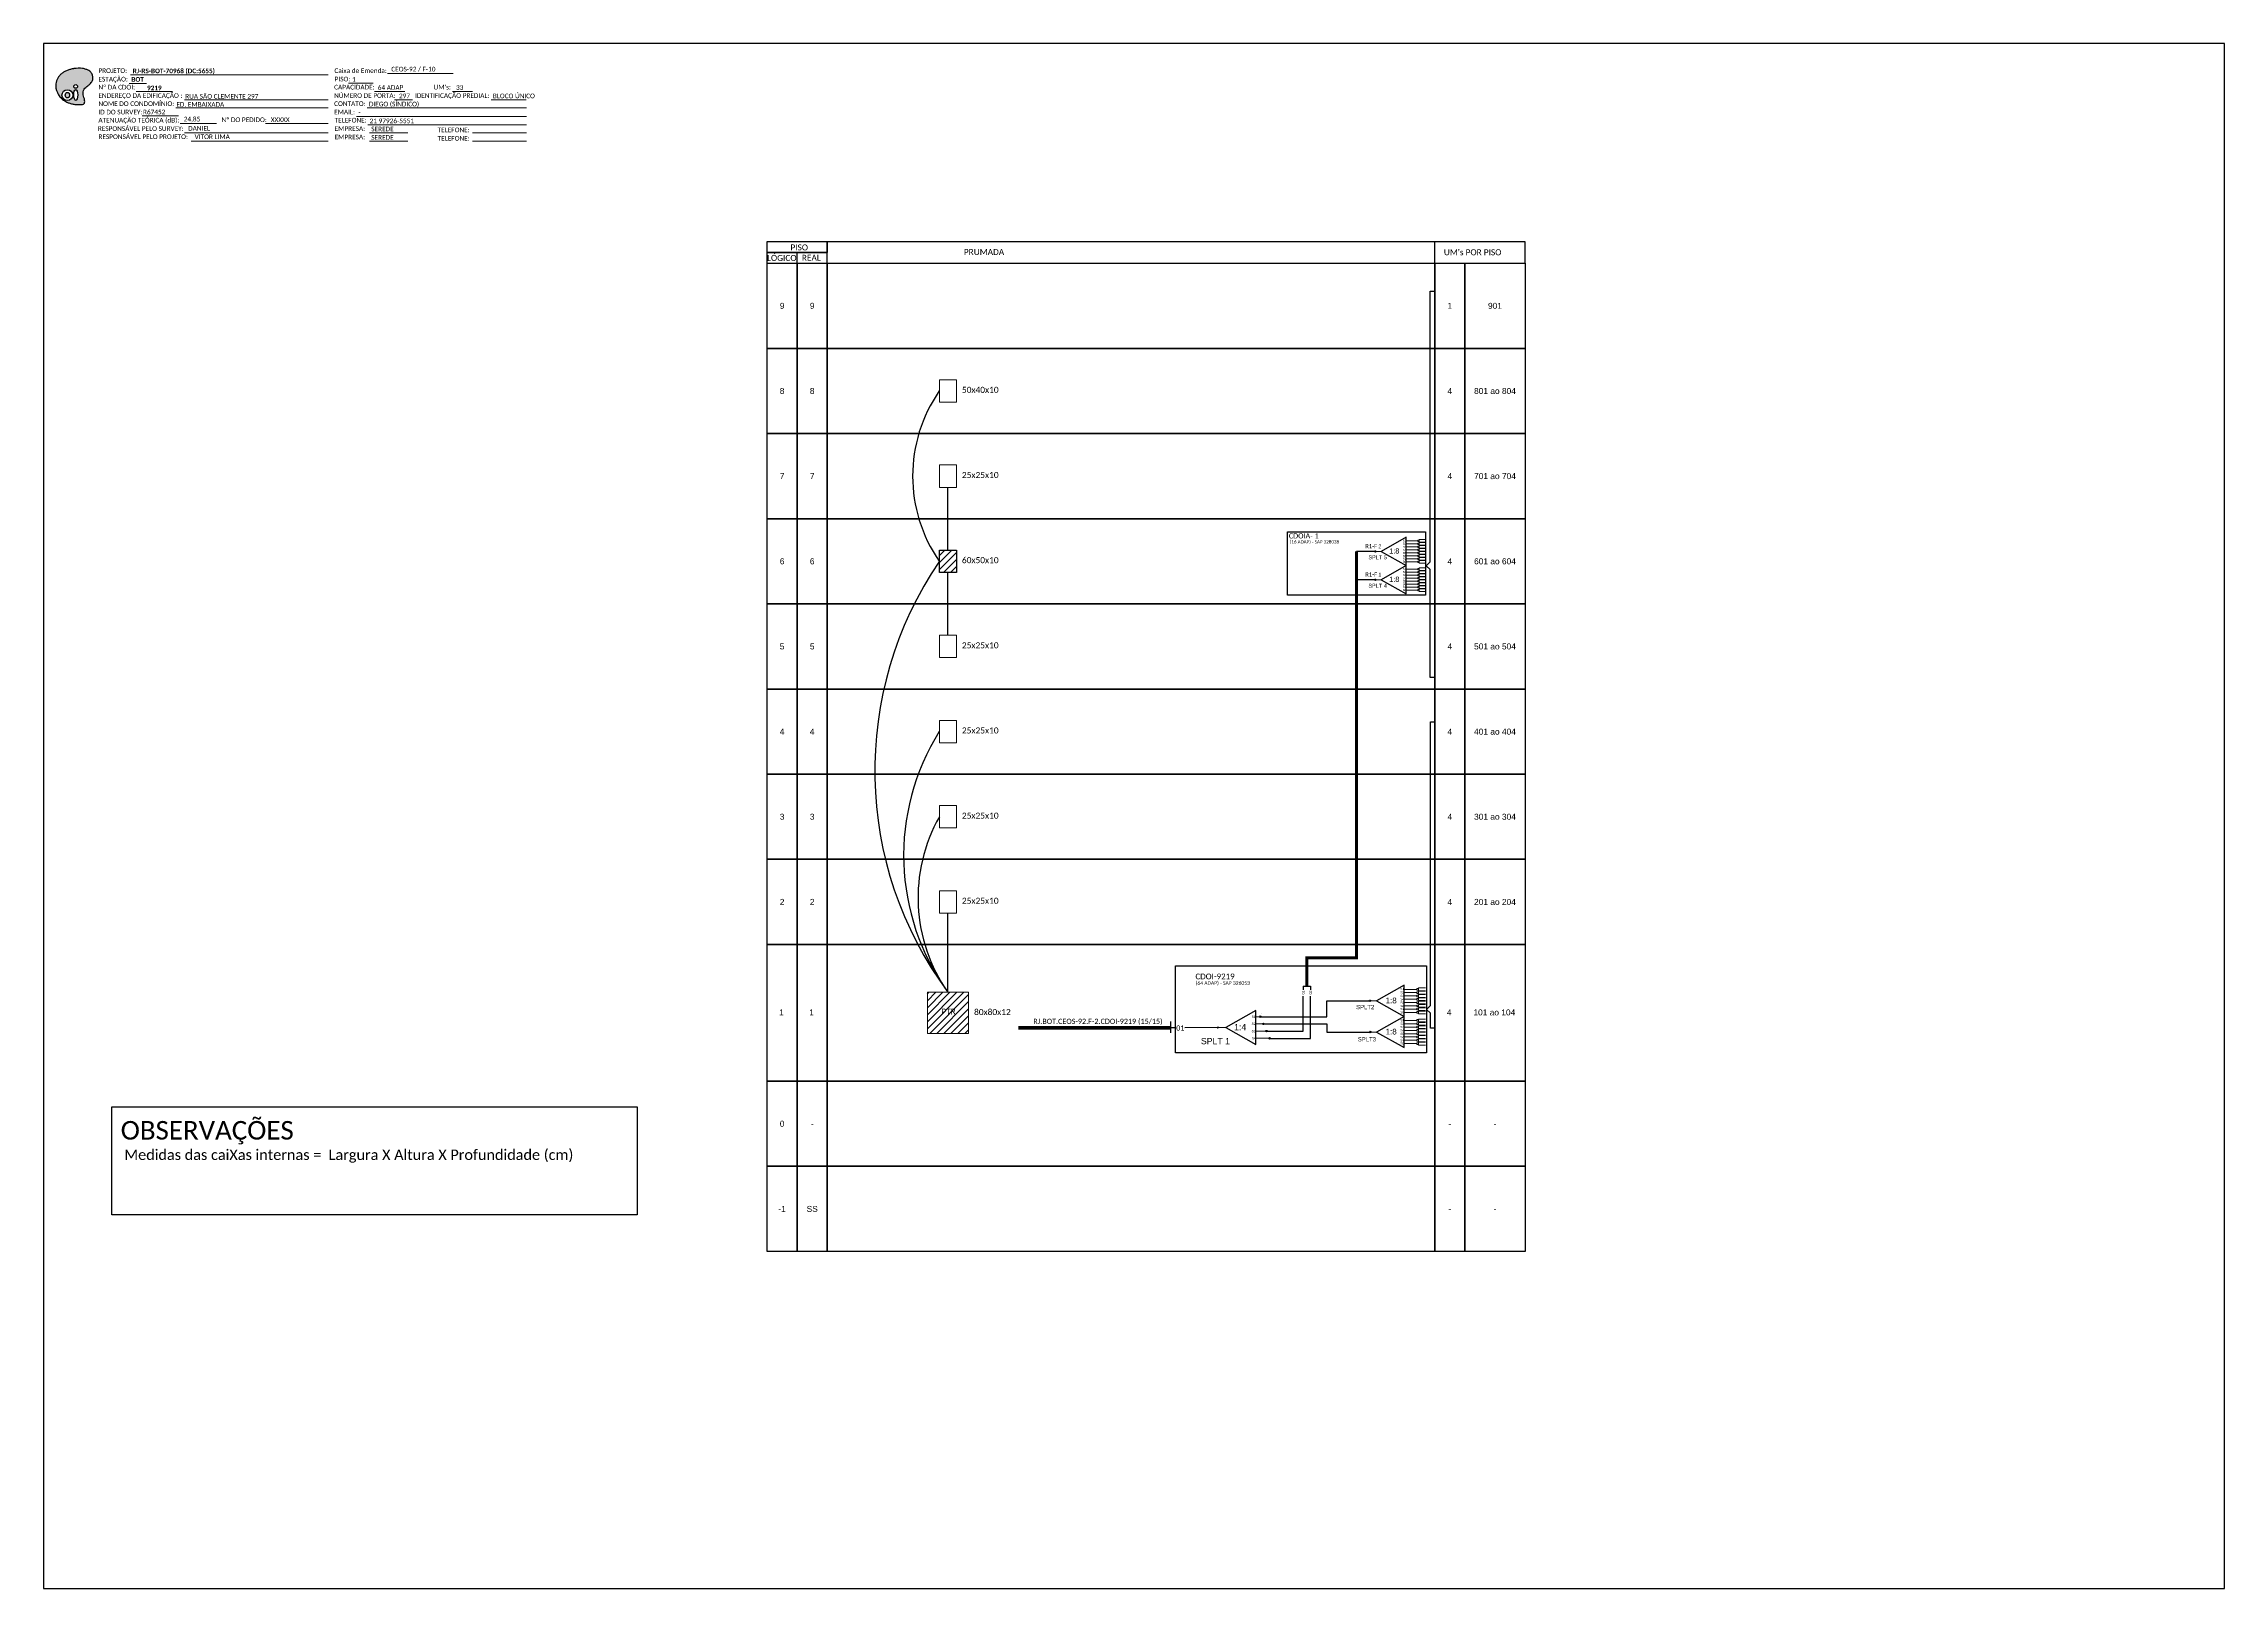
# Paper-space layout 'CDOI-9219' of a CAD drawing. Extents: x 0 to 839, y 0 to 594.
# The model-space entities are those that its viewports show. They can reach past a viewport. Long polylines and large blocks are cut down to what shows.
import ezdxf
from ezdxf.enums import TextEntityAlignment as Align

# ---------------------------------------------------------------- set-up
doc = ezdxf.new("R2010")
doc.units = 0
doc.styles.add('ARIAL', font='arial.ttf')
doc.styles.add('WMF-Calibri0', font='calibri.ttf')
doc.styles.add('WMF-Calibri1', font='calibrib.ttf')

# ---------------------------------------------------------------- blocks, each defined once
blk = doc.blocks.new('OI')
h = blk.add_hatch(color=40)
edge = h.paths.add_edge_path()
edge.add_spline(control_points=[(4.35, -0.67), (3.92, -0.99), (3.26, -1.5), (2.81, -2.59), (2.9, -3.5), (3.06, -4.27), (3.31, -4.85), (3.37, -5.39), (3.4, -5.88), (3.2, -6.4), (2.54, -6.61), (1.65, -6.63), (0.55, -6.67), (-0.56, -6.42), (-1.61, -6.14), (-2.77, -5.61), (-3.92, -4.77), (-4.89, -3.7), (-5.34, -2.65), (-5.6, -1.94), (-5.85, -0.96), (-5.71, 0.47), (-5.1, 2.02), (-4.14, 3.02), (-3.3, 3.61), (-2.37, 4.16), (-1.36, 4.44), (-0.56, 4.7), (0.79, 4.85), (2.24, 4.97), (3.79, 4.57), (4.67, 4.21), (5.44, 3.65), (5.76, 2.99), (6.03, 2.21), (6.01, 1.46), (5.72, 0.64), (5.31, 0.08), (4.88, -0.38), (4.51, -0.55), (4.35, -0.67)], knot_values=[0, 0, 0, 0, 1.60434, 2.417191, 3.427595, 4.282808, 4.776746, 5.304182, 5.888771, 6.258406, 6.858137, 7.79129, 8.986195, 10.124242, 11.187857, 12.242908, 13.953784, 15.414161, 16.515391, 17.349188, 17.675853, 19.552021, 21.515531, 22.568638, 23.63245, 24.621084, 25.782718, 26.745347, 27.142653, 29.870543, 31.004649, 31.921532, 32.709589, 33.801391, 34.042471, 35.192333, 35.971461, 36.628871, 37.254359, 37.836911, 37.836911, 37.836911, 37.836911], degree=3, periodic=0)
h.paths.add_polyline_path([(1.13, -0.87, -1), (-0.04, -0.87, -1)], flags=16)
edge = h.paths.add_edge_path(flags=16)
edge.add_ellipse((0.56, -3.59), major_axis=(-0.02, 1.71), ratio=0.361305, start_angle=0, end_angle=360)
h.paths.add_polyline_path([(-0.36, -3.62, -1), (-3.8, -3.62, -1)], flags=16)
edge = h.paths.add_edge_path(flags=0)
edge.add_ellipse((-2.08, -3.62), major_axis=(0, 0.885), ratio=0.758294, start_angle=0, end_angle=360)
at = {"color": 40}
for centre, radius in [((-2.08, -3.62), 1.72), ((0.54, -0.87), 0.587)]:
    blk.add_circle(centre, radius, dxfattribs=at)
blk.add_ellipse((-2.08, -3.62), major_axis=(0, 0.885), ratio=0.758294, start_param=-3.141592653589792, end_param=3.141592653589792, dxfattribs=at)
blk.add_ellipse((0.56, -3.59), major_axis=(-0.02, 1.71), ratio=0.361305, dxfattribs=at)
at = {"color": 40, "start_tangent": (-0.800898, -0.598801), "end_tangent": (-0.800898, -0.598801)}
blk.add_spline([(4.35, -0.67), (3.2, -1.78), (2.9, -2.54), (2.92, -3.55), (3.12, -4.38), (3.28, -4.85), (3.37, -5.37), (3.35, -5.95), (3.2, -6.29), (2.66, -6.55), (1.73, -6.63), (0.54, -6.62), (-0.58, -6.41), (-1.6, -6.11), (-2.56, -5.67), (-3.95, -4.67), (-4.89, -3.56), (-5.37, -2.56), (-5.64, -1.78), (-5.72, -1.46), (-5.63, 0.42), (-4.84, 2.22), (-4.13, 2.99), (-3.27, 3.62), (-2.4, 4.09), (-1.3, 4.47), (-0.37, 4.72), (0.02, 4.77), (2.75, 4.8), (3.85, 4.53), (4.69, 4.16), (5.31, 3.68), (5.85, 2.73), (5.93, 2.5), (5.94, 1.35), (5.67, 0.62), (5.29, 0.08), (4.84, -0.36), (4.35, -0.67)], degree=3, dxfattribs=at)
blk = doc.blocks.new('CARIMBO')
at = {"color": 7, "lineweight": 0}
for points in [[(134.48, -16.3), (159.61, -16.3)], [(35.15, -20.06), (41.7, -20.06)], [(35.66, -16.79), (111.64, -16.79)], [(37.81, -23.14), (51.75, -23.14)], [(119.43, -20.02), (128.92, -20.02)], [(129.48, -23.14), (141.1, -23.14)], [(159.42, -23.14), (167.09, -23.14)], [(40.13, -32.55), (54.07, -32.55)], [(52.97, -29.48), (111.64, -29.48)], [(56.38, -26.37), (111.64, -26.37)], [(122.56, -32.72), (187.83, -32.72)], [(126.6, -29.48), (187.83, -29.48)], [(137.07, -26.37), (144.01, -26.37)], [(174.24, -26.37), (187.8, -26.37)], [(54.67, -35.52), (68.61, -35.52)], [(56.38, -39.07), (111.64, -39.07)], [(126.84, -35.96), (187.83, -35.96)], [(127.45, -39.07), (142.25, -39.07)], [(167.06, -39.07), (187.83, -39.07)], [(58.87, -42.31), (111.64, -42.31)], [(127.45, -42.31), (142.25, -42.31)], [(167.06, -42.31), (187.83, -42.31)]]:
    blk.add_lwpolyline(points, dxfattribs=at)
at = {"color": 7, "xscale": 1.213923925163967, "yscale": 1.213923925163967, "zscale": 1.213923925163967, "rotation": 0.1532896023949059}
blk.add_blockref('OI', (13.86, -20.16), dxfattribs=at)
at = {"color": 7, "lineweight": 0, "style": 'WMF-Calibri0'}
for s, height, p in [('PROJETO:', 1.793, (23.26, -16.04)), ('Caixa de Emenda:', 1.7927, (114.02, -16.04)), ('ESTAÇÃO:', 1.793, (23.26, -19.32)), ('ENDEREÇO DA EDIFICAÇÃO :', 1.7927, (23.26, -25.63)), ('Nº DA CDOI:', 1.7927, (23.26, -22.39)), ('CAPACIDADE:', 1.7927, (113.91, -22.39)), ('NÚMERO DE PORTA:', 1.7927, (113.91, -25.63)), ('PISO:', 1.793, (114.09, -19.28)), ('IDENTIFICAÇÃO PREDIAL:', 1.7927, (144.99, -25.63)), ("UM's:", 1.793, (152.15, -22.39)), ('ATENUAÇÃO TEÓRICA (dB):', 1.7927, (23.26, -35.09)), ('NOME DO CONDOMÍNIO:', 1.7927, (23.26, -28.74)), ('ID DO SURVEY:', 1.7927, (23.26, -31.97)), ('CONTATO:', 1.793, (113.91, -28.74)), ('EMAIL:', 1.793, (113.91, -31.97)), ('TELEFONE:', 1.793, (114.09, -35.09)), ('RESPONSÁVEL PELO SURVEY:', 1.7927, (23.02, -38.32)), ('RESPONSÁVEL PELO PROJETO:', 1.7927, (23.26, -41.44)), ('EMPRESA:', 1.793, (114.09, -38.32)), ('EMPRESA:', 1.793, (114.09, -41.56)), ('TELEFONE:', 1.793, (153.7, -38.83)), ('TELEFONE:', 1.793, (153.7, -42.06))]:
    blk.add_text(s, height=height, dxfattribs=at).set_placement(p)
at = {"color": 7, "lineweight": 0, "flags": 8}
for tag, p, style in [('PROJ', (36.46, -16.13), 'WMF-Calibri1'), ('CEOS-XX', (135.87, -15.46), 'WMF-Calibri0'), ('EST', (35.94, -19.41), 'WMF-Calibri1'), ('LOGRADOURO', (56.65, -25.91), 'WMF-Calibri0'), ('PISO_PTR', (120.78, -19.42), 'WMF-Calibri0'), ('CAPAC.', (130.66, -22.52), 'WMF-Calibri0'), ('N°', (138.85, -25.77), 'WMF-Calibri0'), ("UC'S", (160.78, -22.54), 'WMF-Calibri0'), ('N°PREDIO', (174.94, -25.77), 'WMF-Calibri0'), ('_ID_', (40.39, -31.94), 'WMF-Calibri0'), ('NOME_DO_COND.', (53.23, -29.02), 'WMF-Calibri0'), ('O_POTEN', (56.06, -34.68), 'WMF-Calibri0'), ('EMAIL', (123.26, -32.12), 'WMF-Calibri0'), ('NOME_DO_CONTATO', (127.3, -28.89), 'WMF-Calibri0'), ('RES_SURVEY', (57.78, -38.23), 'WMF-Calibri0'), ('RES_PROJ', (60.27, -41.47), 'WMF-Calibri0'), ('TELEFONE', (127.55, -35.36), 'WMF-Calibri0'), ('EMP_RESP_SURVEY', (128.16, -38.47), 'WMF-Calibri0'), ('EMP_RESP_PROJ', (128.16, -41.71), 'WMF-Calibri0'), ('CONT_RESP_SURVEY', (167.76, -38.47), 'WMF-Calibri0'), ('CONT_RESP_PROJ', (167.76, -41.71), 'WMF-Calibri0')]:
    blk.add_attdef(tag, p, '', height=1.79, dxfattribs=dict(at, style=style))
at = {"color": 7, "lineweight": 0, "style": 'WMF-Calibri1', "flags": 8}
blk.add_attdef("N° CDO'S", text='', height=1.79, dxfattribs=at).set_placement((44.78, -22.68), align=Align.CENTER)
blk = doc.blocks.new('SPLT_1-4_DIV_DIR')
h = blk.add_hatch(color=3)
h.dxf.hatch_style = 1
edge = h.paths.add_edge_path()
edge.add_arc((13.27, 3.47), 0.242, 0, 360)
h = blk.add_hatch(color=3)
h.dxf.hatch_style = 1
edge = h.paths.add_edge_path()
edge.add_arc((14.27, 1.17), 0.242, 0, 360)
h = blk.add_hatch(color=3)
h.dxf.hatch_style = 1
edge = h.paths.add_edge_path()
edge.add_arc((15.27, -1.14), 0.242, 0, 360)
h = blk.add_hatch(color=3)
h.dxf.hatch_style = 1
edge = h.paths.add_edge_path()
edge.add_arc((16.27, -3.45), 0.242, 0, 360)
at = {"color": 1, "lineweight": 0}
blk.add_lwpolyline([(2.22, 0), (0, 0)], dxfattribs=at)
at = {"color": 1}
blk.add_lwpolyline([(11.89, 5.45), (2.22, 0), (11.89, -5.45), (11.89, 5.45)], dxfattribs=at)
at = {"color": 7, "lineweight": 0}
for points in [[(13.27, 3.47), (11.89, 3.47)], [(11.89, 1.17), (14.27, 1.17)], [(11.89, -1.14), (15.27, -1.14)], [(11.89, -3.45), (16.27, -3.45)]]:
    blk.add_lwpolyline(points, dxfattribs=at)
at = {"color": 3}
for centre in [(13.27, 3.47), (14.27, 1.17), (15.27, -1.14), (16.27, -3.45)]:
    blk.add_circle(centre, 0.242, dxfattribs=at)
at = {"color": 1, "style": 'ARIAL'}
for s, height, p in [('1:4', 2, (4.91, -0.85)), ('S1', 0.75, (10.52, 3.07)), ('S2', 0.75, (10.52, 0.81)), ('S3', 0.75, (10.52, -1.54)), ('S4', 0.75, (10.52, -3.8))]:
    blk.add_text(s, height=height, dxfattribs=at).set_placement(p)
blk = doc.blocks.new('SPLT_1-8_SC-APC')
at = {"color": 1, "lineweight": 0}
blk.add_lwpolyline([(-17.04, -7.55), (-19.26, -7.55)], dxfattribs=at)
at = {"color": 1}
blk.add_lwpolyline([(-7.37, -2.1), (-17.04, -7.55), (-7.37, -13), (-7.37, -2.1)], dxfattribs=at)
at = {"color": 3, "lineweight": 0}
for points in [[(-2.99, -3.51), (-7.37, -3.51)], [(-7.37, -4.66), (-2.99, -4.66)], [(-7.37, -5.82), (-2.99, -5.82)], [(-7.37, -6.97), (-2.99, -6.97)], [(-2.41, -3.02), (-2.41, -4)], [(-2.41, -3.02), (0, -3.02)], [(-2.41, -4), (0, -4)], [(-2.41, -4.17), (-2.41, -5.16)], [(-2.41, -4.17), (0, -4.17)], [(-2.41, -5.16), (0, -5.16)], [(-2.41, -5.32), (-2.41, -6.31)], [(-2.41, -5.32), (0, -5.32)], [(-2.41, -6.31), (0, -6.31)], [(-2.41, -6.48), (-2.41, -7.46)], [(-2.41, -6.48), (0, -6.48)], [(-2.41, -7.46), (0, -7.46)], [(-7.37, -8.12), (-2.99, -8.12)], [(-7.37, -9.28), (-2.99, -9.28)], [(-7.37, -10.43), (-2.99, -10.43)], [(-7.37, -11.58), (-2.99, -11.58)], [(-2.41, -7.63), (-2.41, -8.62)], [(-2.41, -7.63), (0, -7.63)], [(-2.41, -8.62), (0, -8.62)], [(-2.41, -8.78), (-2.41, -9.77)], [(-2.41, -8.78), (0, -8.78)], [(-2.41, -9.77), (0, -9.77)], [(-2.41, -9.94), (-2.41, -10.92)], [(-2.41, -9.94), (0, -9.94)], [(-2.41, -10.92), (0, -10.92)], [(-2.41, -11.09), (-2.41, -12.08)], [(-2.41, -11.09), (0, -11.09)], [(-2.41, -12.08), (0, -12.08)]]:
    blk.add_lwpolyline(points, dxfattribs=at)
for points in [[(-2.99, -3.22), (-2.41, -3.22), (-2.41, -3.8), (-2.99, -3.8)], [(-2.99, -4.38), (-2.41, -4.38), (-2.41, -4.95), (-2.99, -4.95)], [(-2.99, -5.53), (-2.41, -5.53), (-2.41, -6.1), (-2.99, -6.1)], [(-2.99, -6.68), (-2.41, -6.68), (-2.41, -7.26), (-2.99, -7.26)], [(-2.99, -7.84), (-2.41, -7.84), (-2.41, -8.41), (-2.99, -8.41)], [(-2.99, -8.99), (-2.41, -8.99), (-2.41, -9.56), (-2.99, -9.56)], [(-2.99, -10.14), (-2.41, -10.14), (-2.41, -10.72), (-2.99, -10.72)], [(-2.99, -11.3), (-2.41, -11.3), (-2.41, -11.87), (-2.99, -11.87)]]:
    blk.add_lwpolyline(points, close=True, dxfattribs=at)
at = {"color": 1, "style": 'ARIAL'}
for s, height, p in [('1:8', 2, (-13.91, -8.4)), ('S1', 0.75, (-8.74, -3.78)), ('S2', 0.75, (-8.74, -4.97)), ('S3', 0.75, (-8.74, -6.18)), ('S4', 0.75, (-8.74, -7.36)), ('S5', 0.75, (-8.74, -8.57)), ('S6', 0.75, (-8.74, -9.69)), ('S7', 0.75, (-8.74, -10.78)), ('S8', 0.75, (-8.74, -11.9))]:
    blk.add_text(s, height=height, dxfattribs=at).set_placement(p)

msp = doc.modelspace()

# ---------------------------------------------------------------- hatches: boundary and pattern name
h = msp.add_hatch()
h.set_pattern_fill('ANSI31', color=1, scale=0.6)
h.set_pattern_definition([(45, (-962.8738, 0), (-1.3470384, 1.3470384), [])])
h.paths.add_polyline_path([(261.73, 1104.27), (255.11, 1104.27), (255.11, 1095.65), (261.73, 1095.65)])
h = msp.add_hatch(color=3)
h.dxf.hatch_style = 1
edge = h.paths.add_edge_path()
edge.add_arc((422.77, 1103.78), 0.256, 0, 360)
h = msp.add_hatch(color=3)
h.dxf.hatch_style = 1
edge = h.paths.add_edge_path()
edge.add_arc((422.77, 1092.89), 0.256, 0, 360)
h = msp.add_hatch()
h.set_pattern_fill('ANSI31', color=1, scale=0.6)
h.set_pattern_definition([(45, (-526.0867, 3605.497), (-1.3470384, 1.3470384), [])])
h.paths.add_polyline_path([(266.32, 918.43), (266.32, 934.24), (250.52, 934.24), (250.52, 918.43)])
h.paths.add_polyline_path([(255.25, 925.07), (262.06, 925.07), (262.06, 928.54), (255.25, 928.54)], flags=24)
h = msp.add_hatch(color=3)
h.dxf.hatch_style = 1
edge = h.paths.add_edge_path()
edge.add_arc((420.67, 930.98), 0.282, 0, 360)
h = msp.add_hatch(color=3)
h.dxf.hatch_style = 1
edge = h.paths.add_edge_path()
edge.add_arc((362.17, 920.66), 0.41, 0, 360)
h = msp.add_hatch(color=3)
h.dxf.hatch_style = 1
edge = h.paths.add_edge_path()
edge.add_arc((420.82, 918.94), 0.282, 0, 360)

# ---------------------------------------------------------------- linework, layer by layer
for points in [[(-89.32, 705.02), (749.25, 705.02), (749.25, 1299.02), (-89.32, 1299.02), (-89.32, 705.02)], [(200.4, 1214.57), (200.4, 1218.68)], [(211.97, 1214.57), (480.34, 1214.57), (480.34, 1222.79), (211.97, 1222.79), (211.97, 1222.79), (211.97, 1218.68)], [(445.59, 1214.57), (445.59, 1222.79)], [(378.79, 924.84), (404.15, 924.84), (404.15, 930.98), (420.38, 930.98)], [(379.7, 922.07), (404.15, 922.07), (404.15, 918.94), (420.82, 918.94)]]:
    msp.add_lwpolyline(points)
at = {"color": 7, "lineweight": 0}
msp.add_lwpolyline([(-4.01, 1268.26), (20.14, 1268.26)], dxfattribs=at)
for points in [[(188.82, 1218.68), (211.97, 1218.68), (211.97, 1222.79), (188.82, 1222.79)], [(188.82, 1214.57), (211.97, 1214.57), (211.97, 1218.68), (188.82, 1218.68)], [(188.86, 1214.57), (200.43, 1214.57), (200.43, 1181.82), (188.86, 1181.82)], [(200.43, 1214.57), (212, 1214.57), (212, 1181.82), (200.43, 1181.82)], [(212, 1214.57), (445.62, 1214.57), (445.62, 1181.82), (212, 1181.82)], [(445.62, 1214.57), (457.19, 1214.57), (457.19, 1181.82), (445.62, 1181.82)], [(457.19, 1214.57), (480.34, 1214.57), (480.34, 1181.82), (457.19, 1181.82)], [(188.86, 1181.82), (200.43, 1181.82), (200.43, 1149.08), (188.86, 1149.08)], [(200.43, 1181.82), (212, 1181.82), (212, 1149.08), (200.43, 1149.08)], [(212, 1181.82), (445.62, 1181.82), (445.62, 1149.08), (212, 1149.08)], [(445.62, 1181.82), (457.19, 1181.82), (457.19, 1149.08), (445.62, 1149.08)], [(457.19, 1181.82), (480.34, 1181.82), (480.34, 1149.08), (457.19, 1149.08)], [(188.86, 1149.08), (200.43, 1149.08), (200.43, 1116.33), (188.86, 1116.33)], [(200.43, 1149.08), (212, 1149.08), (212, 1116.33), (200.43, 1116.33)], [(212, 1149.08), (445.62, 1149.08), (445.62, 1116.33), (212, 1116.33)], [(445.62, 1149.08), (457.19, 1149.08), (457.19, 1116.33), (445.62, 1116.33)], [(457.19, 1149.08), (480.34, 1149.08), (480.34, 1116.33), (457.19, 1116.33)], [(188.86, 1116.33), (200.43, 1116.33), (200.43, 1083.59), (188.86, 1083.59)], [(200.43, 1116.33), (212, 1116.33), (212, 1083.59), (200.43, 1083.59)], [(212, 1116.33), (445.62, 1116.33), (445.62, 1083.59), (212, 1083.59)], [(445.62, 1116.33), (457.19, 1116.33), (457.19, 1083.59), (445.62, 1083.59)], [(457.19, 1116.33), (480.34, 1116.33), (480.34, 1083.59), (457.19, 1083.59)], [(188.86, 1083.59), (200.43, 1083.59), (200.43, 1050.85), (188.86, 1050.85)], [(200.43, 1083.59), (212, 1083.59), (212, 1050.85), (200.43, 1050.85)], [(212, 1083.59), (445.62, 1083.59), (445.62, 1050.85), (212, 1050.85)], [(445.62, 1083.59), (457.19, 1083.59), (457.19, 1050.85), (445.62, 1050.85)], [(457.19, 1083.59), (480.34, 1083.59), (480.34, 1050.85), (457.19, 1050.85)], [(188.86, 1050.85), (200.43, 1050.85), (200.43, 1018.1), (188.86, 1018.1)], [(200.43, 1050.85), (212, 1050.85), (212, 1018.1), (200.43, 1018.1)], [(212, 1050.85), (445.62, 1050.85), (445.62, 1018.1), (212, 1018.1)], [(445.62, 1050.85), (457.19, 1050.85), (457.19, 1018.1), (445.62, 1018.1)], [(457.19, 1050.85), (480.34, 1050.85), (480.34, 1018.1), (457.19, 1018.1)], [(188.86, 1018.1), (200.43, 1018.1), (200.43, 985.36), (188.86, 985.36)], [(200.43, 1018.1), (212, 1018.1), (212, 985.36), (200.43, 985.36)], [(212, 1018.1), (445.62, 1018.1), (445.62, 985.36), (212, 985.36)], [(445.62, 1018.1), (457.19, 1018.1), (457.19, 985.36), (445.62, 985.36)], [(457.19, 1018.1), (480.34, 1018.1), (480.34, 985.36), (457.19, 985.36)], [(188.86, 985.36), (200.43, 985.36), (200.43, 952.62), (188.86, 952.62)], [(200.43, 985.36), (212, 985.36), (212, 952.62), (200.43, 952.62)], [(212, 985.36), (445.62, 985.36), (445.62, 952.62), (212, 952.62)], [(445.62, 985.36), (457.19, 985.36), (457.19, 952.62), (445.62, 952.62)], [(457.19, 985.36), (480.34, 985.36), (480.34, 952.62), (457.19, 952.62)], [(188.86, 952.62), (200.43, 952.62), (200.43, 900.06), (188.86, 900.06)], [(200.43, 952.62), (212, 952.62), (212, 900.06), (200.43, 900.06)], [(212, 952.62), (445.62, 952.62), (445.62, 900.06), (212, 900.06)], [(445.62, 952.62), (457.19, 952.62), (457.19, 900.06), (445.62, 900.06)], [(457.19, 952.62), (480.34, 952.62), (480.34, 900.06), (457.19, 900.06)], [(188.86, 900.06), (200.43, 900.06), (200.43, 867.32), (188.86, 867.32)], [(200.43, 900.06), (212, 900.06), (212, 867.32), (200.43, 867.32)], [(212, 900.06), (445.62, 900.06), (445.62, 867.32), (212, 867.32)], [(445.62, 900.06), (457.19, 900.06), (457.19, 867.32), (445.62, 867.32)], [(457.19, 900.06), (480.34, 900.06), (480.34, 867.32), (457.19, 867.32)], [(188.86, 867.32), (200.43, 867.32), (200.43, 834.57), (188.86, 834.57)], [(200.43, 867.32), (212, 867.32), (212, 834.57), (200.43, 834.57)], [(212, 867.32), (445.62, 867.32), (445.62, 834.57), (212, 834.57)], [(445.62, 867.32), (457.19, 867.32), (457.19, 834.57), (445.62, 834.57)], [(457.19, 867.32), (480.34, 867.32), (480.34, 834.57), (457.19, 834.57)]]:
    msp.add_lwpolyline(points, close=True)
at = {"color": 3}
for points in [[(445.51, 1055.28), (443.86, 1055.28), (443.86, 1096.76), (442.29, 1098.27), (443.86, 1099.78), (443.86, 1203.77), (445.51, 1203.77)], [(258.42, 1104.27), (258.42, 1128.4)], [(258.42, 1071.53), (258.42, 1095.65)], [(445.63, 920.5), (443.98, 920.5), (443.98, 926.16), (442.41, 927.67), (443.98, 929.18), (443.98, 1038.24), (445.63, 1038.24)], [(258.42, 934.24), (258.42, 964.68)], [(345.95, 920.53), (344.17, 920.53)], [(362.58, 920.67), (349.57, 920.54)]]:
    msp.add_lwpolyline(points, dxfattribs=at)
at = {"color": 0, "lineweight": 0}
for points in [[(255.11, 1169.76), (261.73, 1169.76), (261.73, 1161.14), (255.11, 1161.14)], [(255.11, 1137.02), (261.73, 1137.02), (261.73, 1128.4), (255.11, 1128.4)], [(255.11, 1071.53), (261.73, 1071.53), (261.73, 1062.91), (255.11, 1062.91)], [(255.11, 1038.78), (261.73, 1038.78), (261.73, 1030.16), (255.11, 1030.16)], [(255.11, 1006.04), (261.73, 1006.04), (261.73, 997.42), (255.11, 997.42)], [(255.11, 973.3), (261.73, 973.3), (261.73, 964.68), (255.11, 964.68)]]:
    msp.add_lwpolyline(points, close=True, dxfattribs=at)
at = {"color": 1}
for points in [[(388.93, 1111.23), (442.06, 1111.23), (442.06, 1086.96), (388.93, 1086.96)], [(255.11, 1104.27), (261.73, 1104.27), (261.73, 1095.65), (255.11, 1095.65)], [(345.88, 944.36), (442.41, 944.36), (442.41, 910.98), (345.88, 910.98)]]:
    msp.add_lwpolyline(points, close=True, dxfattribs=at)
for points in [[(434.66, 1109.23), (425, 1103.78), (434.66, 1098.33), (434.66, 1109.23)], [(434.66, 1098.33), (425, 1092.89), (434.66, 1087.44), (434.66, 1098.33)], [(344.17, 918.67), (344.17, 923.04)]]:
    msp.add_lwpolyline(points, dxfattribs=at)
at = {"color": 3, "lineweight": 0}
for points in [[(439.04, 1107.82), (434.66, 1107.82)], [(439.62, 1108.31), (439.62, 1107.33)], [(439.62, 1108.31), (442.03, 1108.31)], [(439.62, 1107.33), (442.03, 1107.33)], [(439.62, 1107.16), (439.62, 1106.17)], [(439.62, 1107.16), (442.03, 1107.16)], [(434.66, 1106.67), (439.04, 1106.67)], [(434.66, 1105.51), (439.04, 1105.51)], [(434.66, 1104.36), (439.04, 1104.36)], [(434.66, 1103.21), (439.04, 1103.21)], [(434.66, 1102.05), (439.04, 1102.05)], [(434.66, 1100.9), (439.04, 1100.9)], [(434.66, 1099.75), (439.04, 1099.75)], [(439.62, 1106.17), (442.03, 1106.17)], [(439.62, 1106.01), (439.62, 1105.02)], [(439.62, 1106.01), (442.03, 1106.01)], [(439.62, 1105.02), (442.03, 1105.02)], [(439.62, 1104.85), (439.62, 1103.87)], [(439.62, 1104.85), (442.03, 1104.85)], [(439.62, 1103.87), (442.03, 1103.87)], [(439.62, 1103.7), (439.62, 1102.71)], [(439.62, 1103.7), (442.03, 1103.7)], [(439.62, 1102.71), (442.03, 1102.71)], [(439.62, 1102.55), (439.62, 1101.56)], [(439.62, 1102.55), (442.03, 1102.55)], [(439.62, 1101.56), (442.03, 1101.56)], [(439.62, 1101.39), (439.62, 1100.41)], [(439.62, 1101.39), (442.03, 1101.39)], [(439.62, 1100.41), (442.03, 1100.41)], [(439.62, 1100.24), (439.62, 1099.25)], [(439.62, 1100.24), (442.03, 1100.24)], [(439.62, 1099.25), (442.03, 1099.25)], [(439.04, 1096.92), (434.66, 1096.92)], [(434.66, 1095.77), (439.04, 1095.77)], [(434.66, 1094.62), (439.04, 1094.62)], [(434.66, 1093.46), (439.04, 1093.46)], [(434.66, 1092.31), (439.04, 1092.31)], [(434.66, 1091.16), (439.04, 1091.16)], [(439.62, 1097.42), (439.62, 1096.43)], [(439.62, 1097.42), (442.03, 1097.42)], [(439.62, 1096.43), (442.03, 1096.43)], [(439.62, 1096.26), (439.62, 1095.28)], [(439.62, 1096.26), (442.03, 1096.26)], [(439.62, 1095.28), (442.03, 1095.28)], [(439.62, 1095.11), (439.62, 1094.12)], [(439.62, 1095.11), (442.03, 1095.11)], [(439.62, 1094.12), (442.03, 1094.12)], [(439.62, 1093.96), (439.62, 1092.97)], [(439.62, 1093.96), (442.03, 1093.96)], [(439.62, 1092.97), (442.03, 1092.97)], [(439.62, 1092.8), (439.62, 1091.82)], [(439.62, 1092.8), (442.03, 1092.8)], [(439.62, 1091.82), (442.03, 1091.82)], [(439.62, 1091.65), (439.62, 1090.66)], [(439.62, 1091.65), (442.03, 1091.65)], [(439.62, 1090.66), (442.03, 1090.66)], [(439.62, 1090.5), (439.62, 1089.51)], [(439.62, 1090.5), (442.03, 1090.5)], [(434.66, 1090), (439.04, 1090)], [(434.66, 1088.85), (439.04, 1088.85)], [(439.62, 1089.51), (442.03, 1089.51)], [(439.62, 1089.34), (439.62, 1088.36)], [(439.62, 1089.34), (442.03, 1089.34)], [(439.62, 1088.36), (442.03, 1088.36)]]:
    msp.add_lwpolyline(points, dxfattribs=at)
for points in [[(439.04, 1108.11), (439.62, 1108.11), (439.62, 1107.53), (439.04, 1107.53)], [(439.04, 1106.95), (439.62, 1106.95), (439.62, 1106.38), (439.04, 1106.38)], [(439.04, 1105.8), (439.62, 1105.8), (439.62, 1105.23), (439.04, 1105.23)], [(439.04, 1104.65), (439.62, 1104.65), (439.62, 1104.07), (439.04, 1104.07)], [(439.04, 1103.49), (439.62, 1103.49), (439.62, 1102.92), (439.04, 1102.92)], [(439.04, 1102.34), (439.62, 1102.34), (439.62, 1101.77), (439.04, 1101.77)], [(439.04, 1101.19), (439.62, 1101.19), (439.62, 1100.61), (439.04, 1100.61)], [(439.04, 1100.03), (439.62, 1100.03), (439.62, 1099.46), (439.04, 1099.46)], [(439.04, 1097.21), (439.62, 1097.21), (439.62, 1096.64), (439.04, 1096.64)], [(439.04, 1096.06), (439.62, 1096.06), (439.62, 1095.48), (439.04, 1095.48)], [(439.04, 1094.9), (439.62, 1094.9), (439.62, 1094.33), (439.04, 1094.33)], [(439.04, 1093.75), (439.62, 1093.75), (439.62, 1093.18), (439.04, 1093.18)], [(439.04, 1092.6), (439.62, 1092.6), (439.62, 1092.02), (439.04, 1092.02)], [(439.04, 1091.44), (439.62, 1091.44), (439.62, 1090.87), (439.04, 1090.87)], [(439.04, 1090.29), (439.62, 1090.29), (439.62, 1089.72), (439.04, 1089.72)], [(439.04, 1089.14), (439.62, 1089.14), (439.62, 1088.57), (439.04, 1088.57)]]:
    msp.add_lwpolyline(points, close=True, dxfattribs=at)
at = {"color": 5, "const_width": 1.1}
msp.add_lwpolyline([(415.51, 1103.78), (415.51, 947.49), (396.45, 947.49), (396.45, 936.61)], dxfattribs=at)
at = {"color": 5}
for points in [[(422.77, 1103.78), (415.51, 1103.78)], [(422.77, 1092.89), (415.51, 1092.89)], [(380.61, 919.3), (395.04, 919.3), (395.04, 932.69)], [(381.81, 916.48), (397.87, 916.48), (397.87, 932.69)], [(395.04, 936.61), (395.04, 935.16)], [(395.04, 936.61), (397.87, 936.61)], [(397.87, 936.61), (397.87, 935.16)], [(378.86, 925.97), (378.86, 925.97)]]:
    msp.add_lwpolyline(points, dxfattribs=at)
at = {"color": 1, "lineweight": 0}
for points in [[(425, 1103.78), (422.77, 1103.78)], [(425, 1092.89), (422.77, 1092.89)]]:
    msp.add_lwpolyline(points, dxfattribs=at)
msp.add_lwpolyline([(250.52, 934.24), (266.32, 934.24), (266.32, 918.43), (250.52, 918.43)], close=True, dxfattribs=at)
at = {"color": 1, "const_width": 1.36}
msp.add_lwpolyline([(285.44, 920.54), (344.17, 920.53)], dxfattribs=at)
at = {"color": 7}
msp.add_lwpolyline([(-63.08, 890.21), (138.9, 890.21), (138.9, 848.65), (-63.08, 848.65)], close=True, dxfattribs=at)
at = {"color": 3}
for centre, radius in [((422.77, 1103.78), 0.256), ((422.77, 1092.89), 0.256), ((420.67, 930.98), 0.282), ((420.82, 918.94), 0.282)]:
    msp.add_circle(centre, radius, dxfattribs=at)
for centre, radius, start, end in [((302.19, 1132.71), 57.35, 145.18355, 214.81645), ((373.3, 1019.43), 143.02, 145.73054, 216.55865), ((331.01, 986.81), 89.63, 147.87303, 215.9109), ((310.15, 970.6), 63.23, 150.51102, 215.10625)]:
    msp.add_arc(centre, radius, start, end, dxfattribs=at)
for p in [(188.86, 1181.82), (188.86, 1149.08), (188.86, 1116.33), (188.86, 1083.59), (188.86, 1050.85), (188.86, 1018.1), (188.86, 985.36), (188.86, 952.62), (188.86, 900.06), (188.86, 867.32)]:
    msp.add_point(p)

# ---------------------------------------------------------------- block references
ref = msp.add_blockref('CARIMBO', (-91.51, 1303.77))
ref.add_attrib('PROJ', 'RJ-RS-BOT-70968 (DC:5655)', (-55.05, 1287.63), dxfattribs={"color": 7, "lineweight": 0, "height": 1.7927, "style": 'WMF-Calibri1'})
ref.add_attrib('EST', 'BOT', (-55.57, 1284.35), dxfattribs={"color": 7, "lineweight": 0, "height": 1.793, "style": 'WMF-Calibri1'})
ref.add_attrib("N° CDO'S", '9219', dxfattribs={"color": 7, "lineweight": 0, "height": 1.793, "style": 'WMF-Calibri1'}).set_placement((-46.73, 1281.09), align=Align.CENTER)
ref.add_attrib('LOGRADOURO', 'RUA SÃO CLEMENTE 297', (-34.86, 1277.86), dxfattribs={"color": 7, "lineweight": 0, "height": 1.7927, "style": 'WMF-Calibri0'})
ref.add_attrib('NOME_DO_COND.', 'ED. EMBAIXADA', (-38.28, 1274.74), dxfattribs={"color": 7, "lineweight": 0, "height": 1.7927, "style": 'WMF-Calibri0'})
ref.add_attrib('_ID_', 'R67452', (-51.11, 1271.83), dxfattribs={"color": 7, "lineweight": 0, "height": 1.793, "style": 'WMF-Calibri0'})
ref.add_attrib('O_POTEN', '24,85 ', (-35.45, 1269.09), dxfattribs={"color": 7, "lineweight": 0, "height": 1.793, "style": 'WMF-Calibri0'})
ref.add_attrib('RES_SURVEY', 'DANIEL', (-33.73, 1265.54), dxfattribs={"color": 7, "lineweight": 0, "height": 1.793, "style": 'WMF-Calibri0'})
ref.add_attrib('RES_PROJ', 'VITOR LIMA', (-31.24, 1262.3), dxfattribs={"color": 7, "lineweight": 0, "height": 1.793, "style": 'WMF-Calibri0'})
ref.add_attrib('CEOS-XX', 'CEOS-92 / F-10', (44.36, 1288.31), dxfattribs={"color": 7, "lineweight": 0, "height": 1.7927, "style": 'WMF-Calibri0'})
ref.add_attrib('CAPAC.', '64 ADAP', (39.15, 1281.25), dxfattribs={"color": 7, "lineweight": 0, "height": 1.793, "style": 'WMF-Calibri0'})
ref.add_attrib("UC'S", '33', (69.27, 1281.23), dxfattribs={"color": 7, "lineweight": 0, "height": 1.793, "style": 'WMF-Calibri0'})
ref.add_attrib('PISO_PTR', '1', (29.28, 1284.34), dxfattribs={"color": 7, "lineweight": 0, "height": 1.79, "style": 'WMF-Calibri0'})
ref.add_attrib('N°', '297', (47.34, 1278), dxfattribs={"color": 7, "lineweight": 0, "height": 1.793, "style": 'WMF-Calibri0'})
ref.add_attrib('N°PREDIO', 'BLOCO ÚNICO', (83.43, 1278), dxfattribs={"color": 7, "lineweight": 0, "height": 1.7927, "style": 'WMF-Calibri0'})
ref.add_attrib('NOME_DO_CONTATO', 'DIEGO (SÍNDICO)', (35.79, 1274.88), dxfattribs={"color": 7, "lineweight": 0, "height": 1.7927, "style": 'WMF-Calibri0'})
ref.add_attrib('EMAIL', '-', (31.75, 1271.65), dxfattribs={"color": 7, "lineweight": 0, "height": 1.79, "style": 'WMF-Calibri0'})
ref.add_attrib('TELEFONE', '21 97926-5551', (36.04, 1268.41), dxfattribs={"color": 7, "lineweight": 0, "height": 1.7927, "style": 'WMF-Calibri0'})
ref.add_attrib('EMP_RESP_SURVEY', 'SEREDE', (36.65, 1265.3), dxfattribs={"color": 7, "lineweight": 0, "height": 1.793, "style": 'WMF-Calibri0'})
ref.add_attrib('EMP_RESP_PROJ', 'SEREDE', (36.65, 1262.06), dxfattribs={"color": 7, "lineweight": 0, "height": 1.793, "style": 'WMF-Calibri0'})
at = {"color": 3, "xscale": 1.1, "yscale": 1.1, "zscale": 1.1}
for p in [(442.01, 939.23), (442.01, 927.25)]:
    msp.add_blockref('SPLT_1-8_SC-APC', p, dxfattribs=at)
at = {"xscale": 1.2, "yscale": 1.2, "zscale": 1.2}
msp.add_blockref('SPLT_1-4_DIV_DIR', (362.58, 920.67), dxfattribs=at)

# ---------------------------------------------------------------- texts
at = {"color": 7, "lineweight": 0, "style": 'WMF-Calibri0'}
msp.add_text('Nº DO PEDIDO:', height=1.7927, dxfattribs=at).set_placement((-20.88, 1268.84))
at = {"style": 'WMF-Calibri0'}
for s, height, p in [('  LÓGICO', 2.3, (187.24, 1215.46)), ('     PISO', 2.3, (193.79, 1219.49)), ('    REAL', 2.3, (199, 1215.51)), ('PRUMADA', 2.3, (264.53, 1217.75)), ("UM's POR PISO", 2.3, (449.11, 1217.63)), ('50x40x10', 2.317, (263.79, 1164.73)), ('25x25x10', 2.317, (263.79, 1131.99)), ('60x50x10', 2.317, (263.79, 1099.24)), ('25x25x10', 2.317, (263.79, 1066.5)), ('25x25x10', 2.317, (263.79, 1033.76)), ('25x25x10', 2.317, (263.79, 1001.01)), ('25x25x10', 2.317, (263.79, 968.27)), ('PTR', 2.317, (255.83, 925.66)), ('80x80x12', 2.317, (268.46, 925.48)), ('01', 2, (346.21, 919.49))]:
    msp.add_text(s, height=height, dxfattribs=at).set_placement(p)
at = {"style": 'ARIAL'}
for s, p in [('9', (194.65, 1198.19)), ('9', (206.22, 1198.19)), ('1', (451.41, 1198.19)), ('901', (468.77, 1198.19)), ('8', (194.65, 1165.45)), ('8', (206.22, 1165.45)), ('4', (451.41, 1165.45)), ('801 ao 804', (468.77, 1165.45)), ('7', (194.65, 1132.71)), ('7', (206.22, 1132.71)), ('4', (451.41, 1132.71)), ('701 ao 704', (468.77, 1132.71)), ('6', (194.65, 1099.96)), ('6', (206.22, 1099.96)), ('4', (451.41, 1099.96)), ('601 ao 604', (468.77, 1099.96)), ('5', (194.65, 1067.22)), ('5', (206.22, 1067.22)), ('4', (451.41, 1067.22)), ('501 ao 504', (468.77, 1067.22)), ('4', (194.65, 1034.47)), ('4', (206.22, 1034.47)), ('4', (451.41, 1034.47)), ('401 ao 404', (468.77, 1034.47)), ('3', (194.65, 1001.73)), ('3', (206.22, 1001.73)), ('4', (451.41, 1001.73)), ('301 ao 304', (468.77, 1001.73)), ('2', (194.65, 968.99)), ('2', (206.22, 968.99)), ('4', (451.41, 968.99)), ('201 ao 204', (468.77, 968.99)), ('1', (194.4, 926.49)), ('1', (205.97, 926.49)), ('4', (451.16, 926.49)), ('101 ao 104', (468.52, 926.49)), ('0', (194.65, 883.69)), ('-', (206.22, 883.69)), ('-', (451.41, 883.69)), ('-', (468.77, 883.69)), ('-1', (194.65, 850.94)), ('SS', (206.22, 850.94)), ('-', (451.41, 850.94)), ('-', (468.77, 850.94))]:
    msp.add_text(s, height=2.3, dxfattribs=at).set_placement(p, align=Align.MIDDLE_CENTER)
at = {"color": 1}
for s, height, style, p in [('CDOIA-', 2, 'WMF-Calibri0', (389.5, 1108.74)), ('1', 2, 'WMF-Calibri0', (399.46, 1108.74)), ('S1', 0.75, 'ARIAL', (433.29, 1107.55)), ('S2', 0.75, 'ARIAL', (433.29, 1106.36)), ('1:8', 2, 'ARIAL', (428.12, 1102.93)), ('S3', 0.75, 'ARIAL', (433.29, 1105.15)), ('S4', 0.75, 'ARIAL', (433.29, 1103.97)), ('S5', 0.75, 'ARIAL', (433.29, 1102.76)), ('S6', 0.75, 'ARIAL', (433.29, 1101.64)), ('S7', 0.75, 'ARIAL', (433.29, 1100.55)), ('S8', 0.75, 'ARIAL', (433.29, 1099.43)), ('1:8', 2, 'ARIAL', (428.12, 1092.04)), ('S1', 0.75, 'ARIAL', (433.29, 1096.65)), ('S2', 0.75, 'ARIAL', (433.29, 1095.47)), ('S3', 0.75, 'ARIAL', (433.29, 1094.26)), ('S4', 0.75, 'ARIAL', (433.29, 1093.08)), ('S5', 0.75, 'ARIAL', (433.29, 1091.87)), ('S6', 0.75, 'ARIAL', (433.29, 1090.75)), ('S7', 0.75, 'ARIAL', (433.29, 1089.65)), ('S8', 0.75, 'ARIAL', (433.29, 1088.53)), ('CDOI-9219', 2.2, 'WMF-Calibri0', (353.6, 939.23)), ('RJ.BOT.CEOS-92.F-2.CDOI-9219 (15/15)', 2, 'WMF-Calibri0', (291.23, 922.06))]:
    msp.add_text(s, height=height, dxfattribs=dict(at, style=style)).set_placement(p)
at = {"color": 1, "style": 'WMF-Calibri0'}
for s, height, p in [('(16 ADAP) - SAP 328028', 1.25, (399.35, 1106.82)), ('(64 ADAP) - SAP 326053', 1.375, (364.11, 937.11))]:
    msp.add_text(s, height=height, dxfattribs=at).set_placement(p, align=Align.CENTER)
at = {"color": 5, "style": 'WMF-Calibri0'}
for p in [(418.9, 1105), (418.9, 1094.1)]:
    msp.add_text('R1-F', height=1.6, dxfattribs=at).set_placement(p)
at = {"color": 7, "style": 'ARIAL'}
for s, p in [('SPLT', (422.73, 1100.73)), ('5', (426.62, 1100.73)), ('SPLT', (422.73, 1089.83)), ('4', (426.62, 1089.83))]:
    msp.add_text(s, height=1.5, dxfattribs=at).set_placement(p, align=Align.CENTER)
at = {"color": 5, "style": 'ARIAL'}
for s, p in [('2', (424.52, 1104.96)), ('1', (424.52, 1094.06))]:
    msp.add_text(s, height=1.5, dxfattribs=at).set_placement(p, align=Align.CENTER)
at = {"style": 'ARIAL'}
for s, p in [('01', (395.03, 934.17)), ('02', (397.88, 934.17))]:
    msp.add_text(s, height=0.992, rotation=90, dxfattribs=at).set_placement(p, align=Align.MIDDLE_CENTER)
for s, p in [('SPLT2', (418.86, 927.73)), ('SPLT3', (419.51, 915.35))]:
    msp.add_text(s, height=1.65, dxfattribs=at).set_placement(p, align=Align.CENTER)
at = {"color": 7}
for s, height, style, p in [('SPLT 1', 2.4, 'ARIAL', (355.69, 914.26)), ('OBSERVAÇÕES', 7.1308, 'WMF-Calibri0', (-59.67, 877.6))]:
    msp.add_text(s, height=height, dxfattribs=dict(at, style=style)).set_placement(p)
at = {"color": 7, "insert": (-58.31, 873.76), "char_height": 4, "width": 658.8434, "attachment_point": 1, "style": 'WMF-Calibri0'}
msp.add_mtext('Medidas das caiXas internas =  Largura X Altura X Profundidade (cm)', dxfattribs=at)
at = {"color": 7, "lineweight": 0, "style": 'WMF-Calibri0', "flags": 8}
msp.add_attdef('XXXXX', (-1.97, 1268.87), '', height=1.79, dxfattribs=at)

psp = doc.layouts.new('CDOI-9219')

# ---------------------------------------------------------------- linework, layer by layer
psp.add_lwpolyline([(0, 0), (838.56, 0), (838.56, 594), (0, 594), (0, 0)])

# ---------------------------------------------------------------- viewports
at = {"layer": '0'}
psp.add_viewport(center=(419.28, 297), size=(838.56, 594), view_center_point=(329.96, 1002.02), view_height=594, dxfattribs=at)

doc.saveas('drawing.dxf')
